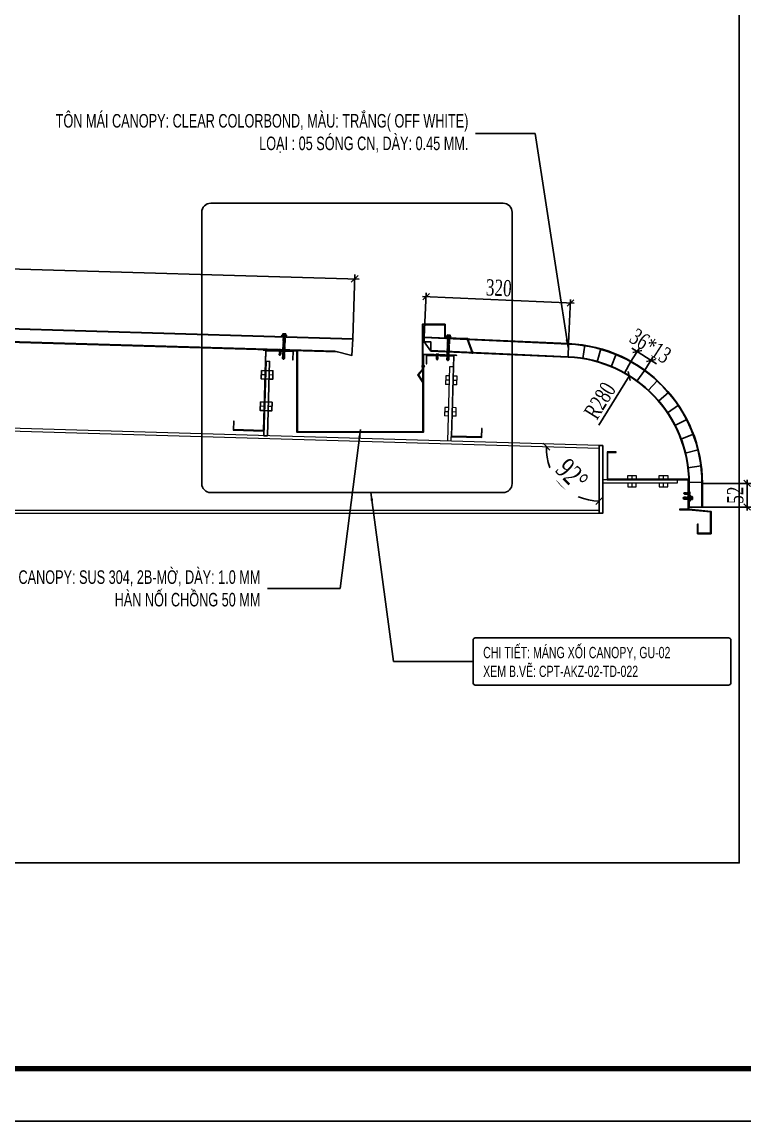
# Model space of a CAD drawing. Header units: inches. Extents: x 340055 to 349452, y -34649 to -30845.
# Drawn here: x 348740.4 to 348900.4, y -32777.5 to -32534 of the extents above; entities that cross this region are included whole.
import ezdxf

# ---------------------------------------------------------------- set-up
doc = ezdxf.new("R2010")
doc.units = ezdxf.units.IN
doc.header["$MEASUREMENT"] = 0
doc.linetypes.add('DASHED2', pattern=[9.525, 6.35, -3.175])
doc.linetypes.add('XKITLINE00', pattern=[0])
for name, color, linetype in [('3', 3, 'Continuous'), ('flashing', 6, 'Continuous'), ('NET IN', 3, 'Continuous'), ('ROOFING', 4, 'Continuous'), ('STRUCTURE', 1, 'Continuous')]:
    doc.layers.add(name, color=color, linetype=linetype)
for name, color, linetype, lineweight in [('Bolt', 7, 'Continuous', 0), ('PART', 20, 'Continuous', 9), ('TL-TIILE BLOCK A2$0$TL-TITLE BLOCK 1', 7, 'Continuous', 50)]:
    doc.layers.add(name, color=color, linetype=linetype, lineweight=lineweight)
doc.styles.add('ST1', font='times.ttf', dxfattribs={"width": 0.7})
doc.styles.add('ST1H', font='vnshxh.shx', dxfattribs={"width": 0.7})
doc.dimstyles.new('10', dxfattribs={"dimtxt": 4.5, "dimasz": 1.5, "dimexe": 1, "dimexo": 0, "dimgap": 1, "dimtad": 1, "dimdec": 0, "dimlfac": 10, "dimzin": 0, "dimdsep": 46, "dimtxsty": 'ST1', "dimblk": 'OBLIQUE', "dimcen": 1, "dimdle": 1, "dimclrd": 8, "dimclre": 8, "dimclrt": 3, "dimadec": 0, "dimazin": 0, "dimtfac": 1, "dimtdec": 0, "dimtix": 1, "dimtofl": 0, "dimtmove": 1, "dimatfit": 3, "dimfxl": 0, "dimtolj": 1, "dimtzin": 0, "dimlwd": -1, "dimlwe": -1, "dimarcsym": 0})
doc.dimstyles.new('3', dxfattribs={"dimtxt": 3.5, "dimasz": 1.8, "dimexe": 1, "dimexo": 0, "dimgap": 1, "dimtad": 1, "dimdec": 0, "dimlfac": 3, "dimzin": 0, "dimdsep": 46, "dimtxsty": 'ST1H', "dimblk": 'OBLIQUE', "dimcen": 1, "dimdle": 1, "dimclrd": 8, "dimclre": 8, "dimclrt": 3, "dimadec": 0, "dimazin": 0, "dimtfac": 1, "dimtdec": 0, "dimtix": 1, "dimtofl": 0, "dimtmove": 1, "dimatfit": 3, "dimfxl": 0, "dimtolj": 1, "dimtzin": 0, "dimlwd": -1, "dimlwe": -1, "dimarcsym": 0})
doc.dimstyles.new('8', dxfattribs={"dimtxt": 4.5, "dimasz": 1.8, "dimexe": 1, "dimexo": 0, "dimgap": 1, "dimtad": 1, "dimdec": 0, "dimlfac": 8, "dimzin": 0, "dimdsep": 46, "dimtxsty": 'ST1', "dimblk": 'OBLIQUE', "dimcen": 1, "dimdle": 1, "dimclrd": 8, "dimclre": 8, "dimclrt": 3, "dimadec": 0, "dimazin": 0, "dimtfac": 1, "dimtdec": 0, "dimtix": 1, "dimtmove": 1, "dimatfit": 3, "dimfxl": 0, "dimtolj": 1, "dimtzin": 0, "dimlwd": -1, "dimlwe": -1, "dimarcsym": 0})

# ---------------------------------------------------------------- blocks, each defined once
blk = doc.blocks.new('Short_Self_drilling')
at = {"layer": 'STRUCTURE', "color": 1, "linetype": 'Continuous'}
for p, q in [((6.4, 1.7), (-6.4, 1.7)), ((5.1, 3.8), (-5.1, 3.8)), ((-2.6, 2.9), (-5.1, 2.9)), ((-3.4, 3.8), (-3.4, 6.8)), ((3, 7.2), (-3, 7.2)), ((2.6, 2.9), (-2.6, 2.9)), ((-2.1, 2.8), (-2.1, 2.9)), ((6.3, 0), (0, 0)), ((2.2, 2.8), (2.2, 2.9)), ((2.2, -0.5), (2.2, 0)), ((5.1, 2.9), (2.6, 2.9)), ((3.4, 3.8), (3.4, 6.8)), ((3, -1.2), (-2.7, -0.2)), ((3, -2.7), (-2.7, -1.8)), ((3, -4.2), (-2.7, -3.3)), ((3, -5.8), (-2.7, -4.8)), ((3, -7.3), (-2.7, -6.3)), ((-1.9, -8), (-2.7, -7.9)), ((-2.1, -1.4), (-2.1, -0.9)), ((-2.1, -2.9), (-2.1, -2.4)), ((-2.1, -4.4), (-2.1, -3.9)), ((-2.1, -6), (-2.1, -5.4)), ((-2.1, -7.5), (-2.1, -7)), ((-2.1, -12.3), (-2.1, -8.5)), ((3, -8.8), (-1.1, -8.1)), ((2.1, -12.3), (2.1, -9.1)), ((2.2, -2), (2.2, -1.5)), ((2.2, -3.6), (2.2, -3)), ((2.2, -5.1), (2.2, -4.6)), ((2.2, -6.6), (2.2, -6.1)), ((2.2, -8.1), (2.2, -7.6))]:
    blk.add_line(p, q, dxfattribs=at)
blk.add_lwpolyline([(6.4, 1.3), (6.4, 1.7), (2.1, 2.8), (-2.1, 2.8), (-6.4, 1.7), (-6.4, 1.3)], close=True, dxfattribs=at)
for points in [[(-6.4, 1.3, -0.088869), (-6.3, 0), (0, 0)], [(-0.1, 3.8), (-0.3, 6.2, 0.338878), (-3.1, 6.2), (-3.3, 3.8)], [(3.3, 3.8), (3.1, 6.2, 0.338878), (0.3, 6.2), (0.1, 3.8)], [(2.1, -12.3), (0.2, -14.2, -0.333596), (-0.2, -14.2), (-2.1, -12.3)], [(-0.1, -14), (-1, -12.2, -0.148657), (-1.4, -11.2), (-2, -7.7, -0.815006), (-1.2, -7.8, 0.150833), (-0.8, -8.7)], [(2.1, -12.3), (1.7, -11.7, 0.52242), (0.9, -11.7), (-0.2, -14.2)]]:
    blk.add_lwpolyline(points, format="xyb", dxfattribs=at)
for points in [[(3, -1.2), (2.2, -1.5), (-2.1, -0.8), (-2.7, -0.2), (-2.4, 0)], [(3, -2.7), (2.2, -3), (-2.1, -2.4), (-2.7, -1.8), (-2.1, -1.4), (2.2, -2), (3, -2.7)], [(3, -4.2), (2.2, -4.6), (-2.1, -3.9), (-2.7, -3.3), (-2.1, -2.9), (2.2, -3.6), (3, -4.2)], [(3, -5.8), (2.2, -6.1), (-2.1, -5.4), (-2.7, -4.8), (-2.1, -4.4), (2.2, -5.1), (3, -5.8)], [(3, -7.3), (2.2, -7.6), (-2.1, -7), (-2.7, -6.3), (-2.1, -6), (2.2, -6.6), (3, -7.3)], [(-1.8, -8.5), (-2.1, -8.5), (-2.7, -7.9), (-2.1, -7.5), (-1.8, -7.5)], [(-1.3, -7.6), (2.2, -8.1), (3, -8.8)], [(-1.2, 0), (2.2, -0.5), (3, -1.2)], [(3, -8.8), (2.2, -9.1), (-0.8, -8.7)]]:
    blk.add_lwpolyline(points, dxfattribs=at)
for centre, radius, start, end in [((-5, 3.3), 0.455, 109.7949, 250.2674), ((-3, 6.8), 0.429, 90.0311, 180.0311), ((3, 6.8), 0.429, 0.0311, 90.0311), ((5.1, 3.3), 0.435, 279.7276, 80.3347), ((10, 0.2), 3.74, 162.2963, 182.6103)]:
    blk.add_arc(centre, radius, start, end, dxfattribs=at)
blk = doc.blocks.new('HFR-1')
at = {"layer": 'STRUCTURE', "color": 1, "linetype": 'Continuous'}
for p, q in [((-5.5, 0), (5.5, 0)), ((-5.2, 0.8), (-3.4, 1.5)), ((5.2, 0.8), (3.4, 1.5)), ((-2.4, -1.2), (-3, -1.6)), ((-3, -1.6), (-2.4, -1.9)), ((-2.4, -1.9), (-3, -2.3)), ((-3, -2.3), (-2.4, -2.6)), ((-2.4, -2.6), (-3, -3)), ((-3, -3), (-2.4, -3.3)), ((-2.4, -3.3), (-3, -3.7)), ((-3, -3.7), (-2.4, -4.1)), ((-2.4, -4.1), (-3, -4.4)), ((-3, -4.4), (-2.4, -4.8)), ((-2.4, -4.8), (-3, -5.1)), ((-3, -5.1), (-2.4, -5.5)), ((-2.4, -5.5), (-3, -5.8)), ((-3, -5.8), (-2.4, -6.2)), ((-2.4, -6.2), (-3, -6.6)), ((-3, -6.6), (-2.4, -6.9)), ((-2.4, -6.9), (-3, -7.3)), ((-3, -7.3), (-2.4, -7.6)), ((-2.4, -7.6), (-3, -8)), ((-3, -8), (-2.4, -8.3)), ((-2.4, -8.3), (-3, -8.7)), ((-3, -8.7), (-2.4, -9)), ((-2.4, -9), (-3, -9.4)), ((-3, -9.4), (-2.4, -9.7)), ((-2.4, -9.7), (-3, -10.1)), ((-3, -10.1), (-2.4, -10.5)), ((-2.4, -10.5), (-3, -10.8)), ((-3, -10.8), (-2.4, -11.2)), ((-2.4, -11.2), (-3, -11.5)), ((-3, -11.5), (-2.4, -11.9)), ((-2.9, -1.6), (2.9, -1.4)), ((-2.9, -2.3), (2.9, -2.1)), ((-2.9, -3), (2.9, -2.8)), ((-2.9, -3.7), (2.9, -3.6)), ((-2.9, -4.4), (2.9, -4.3)), ((-2.9, -5.1), (2.9, -5)), ((-2.9, -5.9), (2.9, -5.7)), ((-2.9, -6.6), (2.9, -6.4)), ((-2.9, -7.3), (2.9, -7.1)), ((-2.9, -8), (2.9, -7.8)), ((-2.9, -8.7), (2.9, -8.5)), ((-2.9, -9.4), (2.9, -9.2)), ((-2.9, -10.1), (1.5, -10)), ((-2.9, -10.8), (1.3, -10.7)), ((-2.9, -11.5), (0.9, -11.4)), ((-2.5, -17.4), (-2.5, -11.8)), ((-2.5, -17.4), (-2, -16.7)), ((-2.5, -17.4), (-0.2, -19.7)), ((2.4, -1.1), (-2.4, -1.2)), ((2.4, -1.8), (-2.4, -1.9)), ((-2.4, -1.9), (2.4, -1.8)), ((-2.4, -2.6), (2.4, -2.5)), ((2.4, -2.5), (-2.4, -2.6)), ((-2.4, -3.3), (2.4, -3.2)), ((2.4, -3.2), (-2.4, -3.3)), ((-2.4, -4.1), (2.4, -3.9)), ((2.4, -3.9), (-2.4, -4.1)), ((-2.4, -4.8), (2.4, -4.6)), ((2.4, -4.6), (-2.4, -4.8)), ((-2.4, -5.5), (2.4, -5.3)), ((2.4, -5.3), (-2.4, -5.5)), ((-2.4, -6.2), (2.4, -6)), ((2.4, -6), (-2.4, -6.2)), ((-2.4, -6.9), (2.4, -6.8)), ((2.4, -6.8), (-2.4, -6.9)), ((-2.4, -7.6), (2.4, -7.5)), ((2.4, -7.5), (-2.4, -7.6)), ((-2.4, -8.3), (2.4, -8.2)), ((2.4, -8.2), (-2.4, -8.3)), ((-2.4, -9), (2.4, -8.9)), ((2.4, -8.9), (-2.4, -9)), ((-2.4, -9.7), (2.4, -9.6)), ((2.4, -9.6), (-2.4, -9.7)), ((1.4, -10.3), (-2.4, -10.5)), ((-2.4, -10.5), (1.4, -10.3)), ((-2.4, -11.2), (1.1, -11.1)), ((1.1, -11.1), (-2.4, -11.2)), ((-2.4, -11.9), (0.4, -11.8)), ((-1, -16.7), (0.2, -19.7)), ((0.1, -19.4), (1.2, -17.3)), ((0.2, -19.7), (2.5, -17.4)), ((1.6, -16.1), (2.3, -10.2)), ((2.2, -10), (2.9, -10)), ((2.2, -11), (2.4, -11)), ((2.4, -11), (2.2, -11)), ((2.2, -11.4), (2.9, -11.4)), ((2.2, -11.7), (2.4, -11.7)), ((2.4, -10.3), (2.3, -10.3)), ((2.3, -10.3), (2.4, -10.3)), ((2.3, -10.7), (2.9, -10.7)), ((2.9, -1.4), (2.4, -1.1)), ((2.4, -1.8), (2.9, -1.4)), ((2.9, -2.1), (2.4, -1.8)), ((2.4, -2.5), (2.9, -2.1)), ((2.9, -2.8), (2.4, -2.5)), ((2.4, -3.2), (2.9, -2.8)), ((2.9, -3.6), (2.4, -3.2)), ((2.4, -3.9), (2.9, -3.6)), ((2.9, -4.3), (2.4, -3.9)), ((2.4, -4.6), (2.9, -4.3)), ((2.9, -5), (2.4, -4.6)), ((2.4, -5.3), (2.9, -5)), ((2.9, -5.7), (2.4, -5.3)), ((2.4, -6), (2.9, -5.7)), ((2.9, -6.4), (2.4, -6)), ((2.4, -6.8), (2.9, -6.4)), ((2.9, -7.1), (2.4, -6.8)), ((2.4, -7.5), (2.9, -7.1)), ((2.9, -7.8), (2.4, -7.5)), ((2.4, -8.2), (2.9, -7.8)), ((2.9, -8.5), (2.4, -8.2)), ((2.4, -8.9), (2.9, -8.5)), ((2.9, -9.2), (2.4, -8.9)), ((2.4, -9.6), (2.9, -9.2)), ((2.9, -10), (2.4, -9.6)), ((2.4, -10.3), (2.9, -10)), ((2.9, -10.7), (2.4, -10.3)), ((2.4, -11), (2.9, -10.7)), ((2.9, -11.4), (2.4, -11)), ((2.4, -11.7), (2.9, -11.4)), ((2.5, -17.4), (2.5, -11.7))]:
    blk.add_line(p, q, dxfattribs=at)
at = {"layer": 'STRUCTURE', "color": 1, "linetype": 'Continuous', "ltscale": 8}
for p in [(-3.4, 1.5), (3.4, 1.5)]:
    blk.add_line(p, (0, 1.5), dxfattribs=at)
at = {"layer": 'STRUCTURE', "color": 1, "linetype": 'DASHED2'}
for p in [(-1.9, 1.5), (1.9, 1.5)]:
    blk.add_line(p, (0, 0), dxfattribs=at)
at = {"layer": 'STRUCTURE', "color": 1, "linetype": 'Continuous', "ltscale": 8}
for centre, start, end in [((-4.7, 0.2), 130.41, 194.8062), ((4.7, 0.2), 345.1938, 49.59)]:
    blk.add_arc(centre, 0.801, start, end, dxfattribs=at)
at = {"layer": 'STRUCTURE', "color": 1, "linetype": 'Continuous'}
for centre, radius, start, end in [((-7.3, -9), 9.14, 58.065, 78.8402), ((5.1, -3.8), 3.83, 84.2039, 134.3621), ((-1.5, -17.1), 0.59, 34.2302, 144.5641), ((0, -19.4), 0.331, 231.6348, 305.4287), ((-0.5, -10.1), 1.93, 296.6041, 355.3922), ((-0.6, -16), 2.2, 324.0048, 357.8268), ((1.9, -10.3), 0.444, 15.9762, 172.6971)]:
    blk.add_arc(centre, radius, start, end, dxfattribs=at)
blk = doc.blocks.new('A$C26A6701F')
at = {"layer": 'STRUCTURE', "color": 1, "linetype": 'Continuous'}
for p, q in [((0, 17.21), (1.33, 17.54)), ((0, 17.08), (0, 17.21)), ((0, 17.21), (4, 17.21)), ((4, 17.08), (0, 17.08)), ((3.94, 16.71), (0.06, 16.71)), ((0.4, 17.84), (3.6, 17.84)), ((0.4, 17.57), (1.2, 17.57)), ((0.93, 17.84), (0.93, 18.77)), ((0.97, 17.84), (1.03, 18.61)), ((1.07, 18.91), (2.93, 18.91)), ((1.19, 16.71), (1.14, 16.67)), ((1.14, 16.67), (1.4, 16.71)), ((1.14, 16.67), (1.4, 16.56)), ((1.14, 16.2), (2.91, 16.47)), ((1.4, 16.4), (1.14, 16.2)), ((1.2, 17.57), (2.8, 17.57)), ((1.33, 17.54), (1.33, 17.57)), ((1.33, 17.54), (2.67, 17.54)), ((1.39, 16.09), (2.73, 16.28)), ((1.4, 16.56), (2.42, 16.71)), ((2.71, 16.59), (1.4, 16.4)), ((1.4, 16.4), (1.4, 16.56)), ((1.91, 18.61), (1.97, 17.84)), ((2.04, 17.84), (2.1, 18.61)), ((2.67, 17.54), (2.67, 17.57)), ((2.67, 17.54), (4, 17.21)), ((2.71, 16.59), (2.71, 16.71)), ((2.71, 16.59), (2.91, 16.47)), ((2.71, 16.11), (2.71, 16.28)), ((2.73, 16.28), (2.91, 16.47)), ((2.8, 17.57), (3.6, 17.57)), ((2.97, 18.61), (3.04, 17.84)), ((3.07, 17.84), (3.07, 18.77)), ((4, 17.21), (4, 17.08)), ((1.06, 8.13), (2.84, 8.41)), ((1.33, 8.34), (1.06, 8.13)), ((1.06, 8.13), (1.32, 8.02)), ((1.07, 8.6), (2.84, 8.88)), ((1.33, 8.81), (1.07, 8.6)), ((1.07, 8.6), (1.33, 8.5)), ((1.08, 9.55), (2.86, 9.83)), ((1.34, 9.76), (1.08, 9.55)), ((1.08, 9.55), (1.34, 9.45)), ((1.08, 9.08), (2.85, 9.36)), ((1.34, 9.29), (1.08, 9.08)), ((1.08, 9.08), (1.34, 8.97)), ((1.09, 10.98), (2.86, 11.25)), ((1.35, 11.18), (1.09, 10.98)), ((1.09, 10.98), (1.35, 10.87)), ((1.09, 10.5), (2.86, 10.78)), ((1.35, 10.71), (1.09, 10.5)), ((1.09, 10.5), (1.35, 10.39)), ((1.09, 10.03), (2.86, 10.3)), ((1.35, 10.23), (1.09, 10.03)), ((1.09, 10.03), (1.34, 9.92)), ((1.1, 11.93), (2.88, 12.2)), ((1.36, 12.13), (1.1, 11.93)), ((1.1, 11.93), (1.36, 11.82)), ((1.1, 11.45), (2.87, 11.73)), ((1.36, 11.66), (1.1, 11.45)), ((1.1, 11.45), (1.36, 11.34)), ((1.11, 12.88), (2.89, 13.15)), ((1.38, 13.08), (1.11, 12.88)), ((1.11, 12.88), (1.37, 12.77)), ((1.11, 12.4), (2.88, 12.68)), ((1.37, 12.61), (1.11, 12.4)), ((1.11, 12.4), (1.37, 12.29)), ((1.12, 14.3), (2.9, 14.57)), ((1.39, 14.5), (1.12, 14.3)), ((1.12, 14.3), (1.38, 14.19)), ((1.12, 13.82), (2.9, 14.1)), ((1.39, 14.03), (1.12, 13.82)), ((1.12, 13.82), (1.38, 13.72)), ((1.12, 13.35), (2.89, 13.63)), ((1.38, 13.56), (1.12, 13.35)), ((1.12, 13.35), (1.38, 13.24)), ((1.13, 15.25), (2.9, 15.52)), ((1.39, 15.45), (1.13, 15.25)), ((1.13, 15.25), (1.39, 15.14)), ((1.13, 14.77), (2.9, 15.05)), ((1.39, 14.98), (1.13, 14.77)), ((1.13, 14.77), (1.39, 14.66)), ((1.14, 16.2), (1.39, 16.09)), ((1.14, 15.72), (2.91, 16)), ((1.4, 15.93), (1.14, 15.72)), ((1.14, 15.72), (1.39, 15.61)), ((1.32, 8.02), (2.66, 8.22)), ((2.64, 9), (1.33, 8.81)), ((1.33, 8.81), (1.34, 8.97)), ((1.33, 8.5), (2.67, 8.69)), ((2.64, 8.52), (1.33, 8.34)), ((1.33, 8.34), (1.33, 8.5)), ((1.34, 9.92), (2.68, 10.11)), ((2.65, 9.95), (1.34, 9.76)), ((1.34, 9.92), (1.34, 9.76)), ((1.34, 9.45), (2.68, 9.64)), ((2.65, 9.47), (1.34, 9.29)), ((1.34, 9.29), (1.34, 9.45)), ((1.34, 8.97), (2.67, 9.17)), ((2.66, 11.37), (1.35, 11.18)), ((1.35, 11.18), (1.36, 11.34)), ((1.35, 10.87), (2.69, 11.06)), ((2.66, 10.89), (1.35, 10.71)), ((1.35, 10.71), (1.35, 10.87)), ((1.35, 10.39), (2.69, 10.59)), ((2.66, 10.42), (1.35, 10.23)), ((1.35, 10.23), (1.35, 10.39)), ((2.68, 12.32), (1.36, 12.13)), ((1.36, 11.82), (2.7, 12.01)), ((2.67, 11.84), (1.36, 11.66)), ((1.36, 11.66), (1.36, 11.82)), ((1.36, 11.34), (2.7, 11.54)), ((1.37, 12.77), (2.71, 12.96)), ((2.68, 12.79), (1.37, 12.61)), ((1.37, 12.61), (1.37, 12.77)), ((1.37, 12.29), (2.71, 12.49)), ((1.37, 12.13), (1.37, 12.29)), ((1.38, 14.19), (2.72, 14.38)), ((1.38, 14.03), (1.38, 14.19)), ((1.38, 13.72), (2.72, 13.91)), ((2.69, 13.74), (1.38, 13.56)), ((1.38, 13.56), (1.38, 13.72)), ((1.38, 13.24), (2.72, 13.44)), ((2.69, 13.27), (1.38, 13.08)), ((1.38, 13.24), (1.38, 13.08)), ((1.39, 15.93), (1.39, 16.09)), ((1.39, 15.61), (2.73, 15.81)), ((2.7, 15.64), (1.39, 15.45)), ((1.39, 15.45), (1.39, 15.61)), ((1.39, 15.14), (2.73, 15.33)), ((2.7, 15.16), (1.39, 14.98)), ((1.39, 14.98), (1.39, 15.14)), ((1.39, 14.66), (2.73, 14.86)), ((2.7, 14.69), (1.39, 14.5)), ((1.39, 14.5), (1.39, 14.67)), ((2.7, 14.21), (1.39, 14.03)), ((2.71, 16.11), (1.4, 15.93)), ((2.63, 8.05), (2.63, 8.21)), ((2.64, 9), (2.64, 9.16)), ((2.64, 9), (2.84, 8.88)), ((2.64, 8.52), (2.64, 8.69)), ((2.64, 8.52), (2.84, 8.41)), ((2.65, 10.1), (2.65, 9.95)), ((2.65, 9.95), (2.86, 9.83)), ((2.65, 9.47), (2.65, 9.64)), ((2.65, 9.47), (2.85, 9.36)), ((2.66, 11.37), (2.67, 11.53)), ((2.66, 11.37), (2.86, 11.25)), ((2.66, 10.89), (2.67, 11.06)), ((2.66, 10.89), (2.86, 10.78)), ((2.66, 10.42), (2.66, 10.58)), ((2.66, 10.42), (2.86, 10.3)), ((2.66, 8.22), (2.84, 8.41)), ((2.67, 11.84), (2.67, 12.01)), ((2.67, 11.84), (2.87, 11.73)), ((2.67, 9.17), (2.85, 9.36)), ((2.67, 8.69), (2.84, 8.88)), ((2.68, 12.79), (2.68, 12.96)), ((2.68, 12.79), (2.88, 12.68)), ((2.68, 12.32), (2.68, 12.48)), ((2.68, 12.32), (2.88, 12.2)), ((2.68, 10.11), (2.86, 10.3)), ((2.68, 9.64), (2.86, 9.83)), ((2.69, 13.74), (2.69, 13.91)), ((2.69, 13.74), (2.89, 13.63)), ((2.69, 13.43), (2.69, 13.27)), ((2.69, 13.27), (2.89, 13.15)), ((2.69, 11.06), (2.86, 11.25)), ((2.69, 10.59), (2.86, 10.78)), ((2.7, 15.64), (2.7, 15.8)), ((2.7, 15.64), (2.9, 15.52)), ((2.7, 15.16), (2.7, 15.33)), ((2.7, 15.16), (2.9, 15.05)), ((2.7, 14.69), (2.7, 14.85)), ((2.7, 14.69), (2.9, 14.57)), ((2.7, 14.21), (2.7, 14.38)), ((2.7, 14.21), (2.9, 14.1)), ((2.7, 12.01), (2.88, 12.2)), ((2.7, 11.54), (2.87, 11.73)), ((2.71, 16.11), (2.91, 16)), ((2.71, 12.96), (2.89, 13.15)), ((2.71, 12.49), (2.88, 12.68)), ((2.72, 14.38), (2.9, 14.57)), ((2.72, 13.91), (2.9, 14.1)), ((2.72, 13.44), (2.89, 13.63)), ((2.73, 15.81), (2.91, 16)), ((2.73, 15.33), (2.9, 15.52)), ((2.73, 14.86), (2.9, 15.05)), ((1.02, 3.86), (2.8, 4.14)), ((1.28, 4.07), (1.02, 3.86)), ((1.02, 3.86), (1.28, 3.75)), ((1.28, 3.59), (1.02, 3.38)), ((1.02, 3.38), (2.31, 3.59)), ((1.02, 3.38), (1.28, 3.28)), ((1.03, 4.81), (2.81, 5.09)), ((1.29, 5.02), (1.03, 4.81)), ((1.03, 4.81), (1.29, 4.7)), ((1.03, 4.33), (2.8, 4.61)), ((1.29, 4.54), (1.03, 4.33)), ((1.03, 4.33), (1.28, 4.23)), ((1.04, 5.76), (2.81, 6.03)), ((1.3, 5.96), (1.04, 5.76)), ((1.04, 5.76), (1.3, 5.65)), ((1.04, 5.28), (2.81, 5.56)), ((1.3, 5.49), (1.04, 5.28)), ((1.04, 5.28), (1.29, 5.17)), ((1.05, 6.71), (2.83, 6.98)), ((1.31, 6.91), (1.05, 6.71)), ((1.05, 6.71), (1.31, 6.6)), ((1.05, 6.23), (2.82, 6.51)), ((1.31, 6.44), (1.05, 6.23)), ((1.05, 6.23), (1.31, 6.12)), ((1.06, 7.65), (2.83, 7.93)), ((1.32, 7.86), (1.06, 7.65)), ((1.06, 7.65), (1.32, 7.55)), ((1.06, 7.18), (2.83, 7.46)), ((1.32, 7.39), (1.06, 7.18)), ((1.06, 7.18), (1.32, 7.07)), ((1.27, 0.62), (1.28, 3.28)), ((1.27, 0.62), (1.41, 0.81)), ((1.27, 0.62), (1.88, 0.02)), ((1.28, 4.23), (2.62, 4.42)), ((2.62, 4.25), (1.28, 4.07)), ((1.28, 4.07), (1.28, 4.23)), ((1.28, 3.75), (2.62, 3.95)), ((1.28, 3.59), (1.28, 3.75)), ((2.35, 3.74), (1.28, 3.59)), ((1.28, 3.28), (2.21, 3.41)), ((1.29, 5.17), (2.63, 5.37)), ((2.6, 5.2), (1.29, 5.02)), ((1.29, 5.01), (1.29, 5.17)), ((1.29, 4.7), (2.63, 4.9)), ((2.6, 4.72), (1.29, 4.54)), ((1.29, 4.54), (1.29, 4.7)), ((2.61, 6.15), (1.3, 5.96)), ((1.3, 5.96), (1.31, 6.12)), ((1.3, 5.65), (2.64, 5.84)), ((2.61, 5.67), (1.3, 5.49)), ((1.3, 5.49), (1.3, 5.65)), ((2.63, 7.1), (1.31, 6.91)), ((1.31, 6.6), (2.65, 6.79)), ((2.62, 6.62), (1.31, 6.44)), ((1.31, 6.44), (1.31, 6.6)), ((1.31, 6.12), (2.64, 6.32)), ((2.63, 8.05), (1.32, 7.86)), ((1.32, 7.86), (1.32, 8.02)), ((1.32, 7.55), (2.66, 7.74)), ((2.63, 7.57), (1.32, 7.39)), ((1.32, 7.39), (1.32, 7.55)), ((1.32, 7.07), (2.66, 7.27)), ((1.32, 6.91), (1.32, 7.07)), ((1.67, 0.81), (1.98, 0.02)), ((1.96, 0.08), (2.26, 0.64)), ((1.98, 0.02), (2.6, 0.61)), ((2.38, 0.96), (2.56, 3.71)), ((2.62, 3.78), (2.52, 3.77)), ((2.52, 3.46), (2.61, 3.47)), ((2.54, 3.62), (2.79, 3.66)), ((2.6, 5.2), (2.61, 5.36)), ((2.6, 5.2), (2.81, 5.09)), ((2.6, 4.72), (2.6, 4.89)), ((2.6, 4.72), (2.8, 4.61)), ((2.6, 0.61), (2.61, 3.47)), ((2.61, 6.15), (2.62, 6.31)), ((2.61, 6.15), (2.81, 6.03)), ((2.61, 5.67), (2.61, 5.84)), ((2.61, 5.67), (2.81, 5.56)), ((2.61, 3.47), (2.79, 3.66)), ((2.62, 6.62), (2.62, 6.79)), ((2.62, 6.62), (2.82, 6.51)), ((2.62, 4.42), (2.8, 4.61)), ((2.62, 4.25), (2.62, 4.41)), ((2.8, 4.14), (2.62, 4.25)), ((2.62, 3.95), (2.8, 4.14)), ((2.62, 3.78), (2.62, 3.95)), ((2.79, 3.66), (2.62, 3.78)), ((2.63, 8.05), (2.83, 7.93)), ((2.63, 7.57), (2.63, 7.74)), ((2.63, 7.57), (2.83, 7.46)), ((2.63, 7.1), (2.63, 7.26)), ((2.63, 7.1), (2.83, 6.98)), ((2.63, 5.37), (2.81, 5.56)), ((2.63, 4.9), (2.81, 5.09)), ((2.64, 6.32), (2.82, 6.51)), ((2.64, 5.84), (2.81, 6.03)), ((2.65, 6.79), (2.83, 6.98)), ((2.66, 7.74), (2.83, 7.93)), ((2.66, 7.27), (2.83, 7.46))]:
    blk.add_line(p, q, dxfattribs=at)
for centre, major_axis, ratio, start_param, end_param in [((-1.11, 16.72), (-0.822, 0.822), 1, 3.915086, 4.236522), ((0.42, 17.71), (0.0956, 0.0956), 1, 0.954633, 3.757756), ((1.07, 18.77), (-0.0943, 0.0943), 1, -0.785398, 0.785398), ((1.47, 18.04), (0.508, 0.508), 1, 0.131933, 1.438864), ((2.54, 18.04), (0.508, 0.508), 1, 0.131933, 1.438864), ((2.93, 18.77), (-0.0943, 0.0943), 1, 3.926991, 5.497787), ((3.55, 17.71), (-0.1, 0.1), 1, 2.701137, 5.152845), ((5.1, 16.72), (-1.15, 0.17), 0.90746, -0.177273, 0.177273), ((1.54, 0.72), (0.111, 0.111), 1, 6.085329, 8.011019), ((1.93, 0.09), (0.0625, 0.0625), 1, 3.247504, 4.535451), ((1.82, 3.74), (0.363, 0.363), 1, 4.808661, 5.407478), ((1.79, 0.99), (0.416, 0.416), 1, 4.859665, 5.449971), ((2.44, 3.68), (0.0836, 0.0836), 1, 5.766736, 8.502032)]:
    blk.add_ellipse(centre, major_axis=major_axis, ratio=ratio, start_param=start_param, end_param=end_param, dxfattribs=at)
blk = doc.blocks.new('RIVET')
at = {"color": 8}
for p, q in [((-3.9, 1.1), (-4.2, 0)), ((-4.2, 0), (-3.9, -1.1)), ((-3.9, -1.1), (-3.9, 1.1)), ((-3.5, -1.3), (-3.5, 1.3)), ((-1, -1.2), (-1, 1.3)), ((-1, 1.3), (-0.1, 1.3)), ((0, 1.3), (0, 2.4)), ((0, -1.3), (0, 1.3)), ((0.1, 2.5), (0.1, 2.5)), ((0.1, 2.5), (0.7, 1.4)), ((0.1, -2.5), (0.1, 2.5)), ((0.7, 1.1), (0.7, -1.1)), ((0.9, 0.7), (0.7, 0.7)), ((0.9, -0.7), (0.9, 0.7)), ((-0.1, -1.2), (-1, -1.2)), ((0, -2.4), (0, -1.3)), ((0.7, -1.4), (0.1, -2.5)), ((0.1, -2.5), (0.1, -2.5)), ((0.9, -0.7), (0.7, -0.7))]:
    blk.add_line(p, q, dxfattribs=at)
for centre, radius, start, end in [((-3.4, 0.7), 0.634, 101.5667, 142.2309), ((-2.5, -0.1), 1.78, 64.6352, 125.2369), ((-0.9, 3), 1.71, 240.4783, 268.3625), ((-0.1, 1.3), 0.0625, 270, 0), ((0.1, 2.4), 0.0625, 90, 180), ((0.1, 2.4), 0.0625, 26.5651, 90), ((0.1, 1.1), 0.625, 0, 26.5651), ((5.4, 0.6), 4.45, 179.0778, 187.9518), ((5.8, -0.6), 4.85, 172.415, 180.5555), ((-3.4, -0.7), 0.634, 217.7691, 258.4333), ((-2.5, 0.1), 1.78, 234.7631, 295.3648), ((-0.9, -3), 1.71, 91.6375, 119.5217), ((-0.1, -1.3), 0.0625, 0, 90), ((0.1, -2.4), 0.0625, 180, 270), ((0.1, -2.4), 0.0625, 270, 333.4349), ((0.1, -1.1), 0.625, 333.4349, 0)]:
    blk.add_arc(centre, radius, start, end, dxfattribs=at)
blk = doc.blocks.new('_Oblique')
at = {"color": 0, "linetype": 'ByBlock', "lineweight": -2}
blk.add_line((-0.5, -0.5), (0.5, 0.5), dxfattribs=at)
blk = doc.blocks.new('*D571')
at = {"color": 8, "linetype": 'Continuous', "transparency": 16777216}
for p, q in [((348390.3, -32578.48), (348815.16, -32590.97)), ((348390.91, -32591.75), (348391.32, -32577.51)), ((348813.77, -32604.18), (348814.19, -32589.94))]:
    blk.add_line(p, q, dxfattribs=at)
at = {"layer": 'Defpoints', "color": 0, "transparency": 16777216}
for p in [(348814.16, -32590.94), (348390.91, -32591.75), (348813.77, -32604.18)]:
    blk.add_point(p, dxfattribs=at)
at = {"color": 8, "transparency": 16777216, "xscale": 1.5, "yscale": 1.5, "zscale": 1.5}
for p, rotation in [((348391.29, -32578.51), 178.3162521248575), ((348814.16, -32590.94), 358.3162521248576)]:
    blk.add_blockref('_Oblique', p, dxfattribs=dict(at, rotation=rotation))
at = {"color": 3, "transparency": 16777216, "insert": (348602.82, -32581.44), "char_height": 4.5, "attachment_point": 5, "rotation": 358.3163, "style": 'ST1', "bg_fill": 3, "box_fill_scale": 1.25, "bg_fill_color": 256, "bg_fill_true_color": 13158600, "bg_fill_transparency": 0}
blk.add_mtext('\\A1;4230', dxfattribs=at)
blk = doc.blocks.new('*D572')
at = {"color": 8, "linetype": 'Continuous', "transparency": 16777216}
blk.add_arc((348868.3, -32628.47), 11.68, 178.3036, 270, dxfattribs=at)
at = {"layer": 'Defpoints', "color": 0, "transparency": 16777216}
for p in [(348361.15, -32613.45), (348868.3, -32642.84)]:
    blk.add_point(p, dxfattribs=at)
at = {"color": 8, "transparency": 16777216, "xscale": 1.5, "yscale": 1.5, "zscale": 1.5}
for p, rotation in [((348856.62, -32628.12), 88.30361277314171), ((348868.3, -32640.14), 359.9999999999202)]:
    blk.add_blockref('_Oblique', p, dxfattribs=dict(at, rotation=rotation))
at = {"color": 3, "transparency": 16777216, "insert": (348862.28, -32634.31), "char_height": 4.5, "attachment_point": 5, "rotation": 314.1518, "style": 'ST1', "bg_fill": 3, "box_fill_scale": 1.25, "bg_fill_color": 256, "bg_fill_true_color": 13158600, "bg_fill_transparency": 0}
blk.add_mtext('\\A1;92°', dxfattribs=at)
at = {"layer": 'Defpoints', "color": 0, "transparency": 16777216}
for p in [(348868.3, -32627.87), (348868.3, -32628.47), (348858.07, -32634.1)]:
    blk.add_point(p, dxfattribs=at)
blk = doc.blocks.new('*D127')
at = {"color": 8, "linetype": 'Continuous', "transparency": 16777216}
blk.add_line((323423.22, -37903.56), (323431.67, -37889.99), dxfattribs=at)
at = {"layer": 'Defpoints', "color": 0, "transparency": 16777216}
for p in [(323431.67, -37889.99), (323413.17, -37919.7)]:
    blk.add_point(p, dxfattribs=at)
at = {"color": 8, "transparency": 16777216, "xscale": 1.8, "yscale": 1.8, "zscale": 1.8, "rotation": 58.08450899015414}
blk.add_blockref('_Oblique', (323431.67, -37889.99), dxfattribs=at)
at = {"color": 3, "transparency": 16777216, "insert": (323423.55, -37896.8), "char_height": 4.5, "attachment_point": 5, "rotation": 58.0845, "style": 'ST1'}
blk.add_mtext('\\A1;R280', dxfattribs=at)
blk = doc.blocks.new('*D129')
at = {"color": 8, "linetype": 'Continuous', "transparency": 16777216}
for p, q in [((323432.15, -37885.91), (323434.43, -37882.34)), ((323433.89, -37883.18), (323432.38, -37882.21)), ((323433.89, -37883.18), (323437.7, -37885.63)), ((323435.95, -37888.35), (323438.24, -37884.78)), ((323437.7, -37885.63), (323439.22, -37886.6))]:
    blk.add_line(p, q, dxfattribs=at)
at = {"layer": 'Defpoints', "color": 0, "transparency": 16777216}
for p in [(323432.15, -37885.91), (323437.7, -37885.63), (323435.95, -37888.35)]:
    blk.add_point(p, dxfattribs=at)
at = {"color": 8, "transparency": 16777216, "xscale": 1.8, "yscale": 1.8, "zscale": 1.8}
for p, rotation in [((323433.89, -37883.18), 327.3307425123555), ((323437.7, -37885.63), 147.3307425123555)]:
    blk.add_blockref('_Oblique', p, dxfattribs=dict(at, rotation=rotation))
at = {"color": 3, "transparency": 16777216, "insert": (323437.57, -37881.64), "char_height": 4.5, "attachment_point": 5, "rotation": 327.3307, "style": 'ST1'}
blk.add_mtext('\\A1;36*13', dxfattribs=at)
blk = doc.blocks.new('*D130')
at = {"color": 8, "linetype": 'Continuous', "transparency": 16777216}
for p, q in [((323451.92, -37919.7), (323465.33, -37919.7)), ((323464.33, -37918.7), (323464.33, -37927.25)), ((323451.92, -37926.25), (323465.33, -37926.25))]:
    blk.add_line(p, q, dxfattribs=at)
at = {"layer": 'Defpoints', "color": 0, "transparency": 16777216}
for p in [(323451.92, -37919.7), (323451.92, -37926.25), (323464.33, -37926.25)]:
    blk.add_point(p, dxfattribs=at)
at = {"color": 8, "transparency": 16777216, "xscale": 1.8, "yscale": 1.8, "zscale": 1.8}
for p, rotation in [((323464.33, -37919.7), 90), ((323464.33, -37926.25), 270)]:
    blk.add_blockref('_Oblique', p, dxfattribs=dict(at, rotation=rotation))
at = {"color": 3, "transparency": 16777216, "insert": (323461.04, -37922.97), "char_height": 4.5, "attachment_point": 5, "rotation": 90, "style": 'ST1'}
blk.add_mtext('\\A1;52', dxfattribs=at)
blk = doc.blocks.new('*D131')
at = {"color": 8, "linetype": 'Continuous', "transparency": 16777216}
for p, q in [((323416.39, -37869.8), (323374.42, -37867.92)), ((323374.92, -37879.2), (323375.46, -37866.97)), ((323414.89, -37880.99), (323415.44, -37868.75))]:
    blk.add_line(p, q, dxfattribs=at)
at = {"layer": 'Defpoints', "color": 0, "transparency": 16777216}
for p in [(323375.42, -37867.97), (323374.92, -37879.2), (323414.89, -37880.99)]:
    blk.add_point(p, dxfattribs=at)
at = {"color": 8, "transparency": 16777216, "xscale": 1.8, "yscale": 1.8, "zscale": 1.8}
for p, rotation in [((323375.42, -37867.97), 177.4461271072646), ((323415.4, -37869.75), 357.4461271072645)]:
    blk.add_blockref('_Oblique', p, dxfattribs=dict(at, rotation=rotation))
at = {"color": 3, "transparency": 16777216, "insert": (323395.55, -37865.57), "char_height": 4.5, "attachment_point": 5, "rotation": 357.4461, "style": 'ST1'}
blk.add_mtext('\\A1;320', dxfattribs=at)
blk = doc.blocks.new('kt kien truc 1')
at = {"layer": 'Defpoints', "color": 8}
blk.add_lwpolyline([(0, 0), (594, 0), (594, 420), (0, 420)], close=True, dxfattribs=at)
at = {"layer": 'TL-TIILE BLOCK A2$0$TL-TITLE BLOCK 1', "const_width": 1}
blk.add_lwpolyline([(20, 10), (579, 10), (584, 15), (584, 405), (579, 410), (20, 410), (15, 405), (15, 15)], close=True, dxfattribs=at)
blk = doc.blocks.new('1111')
at = {"color": 240, "true_color": 0xfa0546}
for p, q in [((323414.89, -37880.99), (323414.73, -37884.73)), ((323419.39, -37881.45), (323418.79, -37885.15)), ((323423.81, -37882.44), (323422.78, -37886.04)), ((323428.08, -37883.93), (323426.64, -37887.39)), ((323432.15, -37885.91), (323430.31, -37889.18)), ((323435.95, -37888.35), (323433.75, -37891.39)), ((323439.45, -37891.22), (323436.91, -37893.98)), ((323442.59, -37894.48), (323439.74, -37896.92)), ((323445.33, -37898.08), (323442.22, -37900.17)), ((323447.63, -37901.98), (323444.29, -37903.69)), ((323449.46, -37906.11), (323445.95, -37907.43)), ((323450.79, -37910.43), (323447.15, -37911.33)), ((323451.62, -37914.88), (323447.9, -37915.35)), ((323451.92, -37919.4), (323448.17, -37919.42))]:
    blk.add_line(p, q, dxfattribs=at)
at = {"layer": 'ROOFING', "color": 3}
blk.add_lwpolyline([(323374.92, -37879.2), (323374.85, -37880.46), (323376.73, -37883.04), (323376.73, -37880.51), (323374.85, -37880.46)], dxfattribs=at)
for points in [[(323451.79, -37926.25), (323451.79, -37919.7, 0.401218), (323414.89, -37881.11), (323374.91, -37879.33)], [(323376.73, -37883.04), (323414.73, -37884.73, -0.401218), (323448.17, -37919.7), (323448.17, -37926.25), (323451.92, -37926.25), (323451.92, -37919.7, 0.401218), (323414.89, -37880.99), (323374.92, -37879.2)], [(323448.29, -37926.25), (323448.29, -37919.7, 0.401218), (323414.73, -37884.61), (323376.64, -37882.91)]]:
    blk.add_lwpolyline(points, format="xyb", dxfattribs=at)
at = {"color": 8}
dim = blk.add_aligned_dim(p1=(323414.89, -37880.99), p2=(323374.92, -37879.2), distance=-11.24, dimstyle='8', dxfattribs=at)
dim.commit()
dim.dimension.update_dxf_attribs({"geometry": '*D131', "text_midpoint": (323395.55, -37865.57)})
dim = blk.add_aligned_dim(p1=(323432.15, -37885.91), p2=(323435.95, -37888.35), distance=3.24, text='<>*13', dimstyle='8', dxfattribs=at)
dim.commit()
dim.dimension.update_dxf_attribs({"geometry": '*D129', "text_midpoint": (323437.57, -37881.64)})
dim = blk.add_radius_dim(center=(323413.17, -37919.7), mpoint=(323431.67, -37889.99), dimstyle='8', dxfattribs=at)
dim.commit()
dim.dimension.update_dxf_attribs({"geometry": '*D127', "text_midpoint": (323426.35, -37898.54), "dimtype": 164})
dim = blk.add_linear_dim(base=(323464.33, -37926.25), p1=(323451.92, -37919.7), p2=(323451.92, -37926.25), angle=90, dimstyle='8', dxfattribs=at)
dim.commit()
dim.dimension.update_dxf_attribs({"geometry": '*D130', "text_midpoint": (323461.04, -37922.97)})

msp = doc.modelspace()

# ---------------------------------------------------------------- linework, layer by layer
at = {"color": 9, "linetype": 'XKITLINE00', "lineweight": 0}
for p, q in [((348794.5035, -32609.1983), (348795.302, -32609.222)), ((348795.302, -32609.222), (348794.8143, -32625.6904)), ((348835.1754, -32610.4029), (348834.6877, -32626.8713)), ((348835.9738, -32610.4265), (348835.1754, -32610.4029)), ((348868.3158, -32627.8672), (348361.1494, -32612.8469)), ((348361.1494, -32613.4462), (348868.2981, -32628.4661)), ((348794.0158, -32625.6667), (348794.0453, -32624.6692)), ((348835.4861, -32626.8949), (348835.5157, -32625.8974)), ((348868.2981, -32642.8448), (348868.2981, -32627.8672)), ((348869.0969, -32642.8448), (348869.0969, -32627.8672)), ((348870.0954, -32635.4307), (348869.0969, -32635.4307)), ((348885.5725, -32636.2296), (348869.0969, -32636.2296)), ((348885.5725, -32635.4307), (348885.5725, -32636.2296)), ((348868.2981, -32642.2456), (348361.1494, -32642.2456)), ((348361.1494, -32642.8448), (348869.0969, -32642.8448))]:
    msp.add_line(p, q, dxfattribs=at)
at = {"color": 8}
for p, q in [((348869.0969, -32627.8672), (348868.2981, -32627.8672)), ((348868.2981, -32642.8448), (348868.2981, -32642.2456)), ((348869.0969, -32642.8448), (348868.2981, -32642.8448))]:
    msp.add_line(p, q, dxfattribs=at)
for points in [[(348899.3234, -32368.7455), (348329.9854, -32368.7455), (348329.9854, -32720.3253), (348899.3234, -32720.3253)], [(348868.2981, -32627.8672), (348869.0969, -32627.8672), (348869.0969, -32642.8448), (348868.2981, -32642.8448)]]:
    msp.add_lwpolyline(points, close=True, dxfattribs=at)
at = {"color": 1}
msp.add_lwpolyline([(348793.9025, -32606.5994), (348801.4675, -32606.8277), (348801.4675, -32624.8188), (348829.2675, -32624.8188), (348829.2675, -32607.6052), (348836.6723, -32607.8364), (348836.6693, -32607.9363), (348829.3675, -32607.7082), (348829.3675, -32624.9188), (348801.3675, -32624.9188), (348801.3675, -32606.9248), (348793.8996, -32606.6993)], close=True, dxfattribs=at)
at = {"layer": '3'}
for p, q in [((348813.7675, -32604.1794), (348390.9058, -32591.7492)), ((348813.7645, -32604.2793), (348390.9058, -32591.8492)), ((348809.7646, -32606.9629), (348392.3354, -32594.6925)), ((348810.2354, -32607.0768), (348392.41, -32594.7947))]:
    msp.add_line(p, q, dxfattribs=at)
msp.add_lwpolyline([(348813.7675, -32604.1794), (348813.5438, -32607.877), (348809.7646, -32606.9629)], dxfattribs=at)
at = {"layer": 'Bolt', "linetype": 'XKITLINE00', "lineweight": 0}
for p, q in [((348793.4386, -32613.1127), (348793.4947, -32611.2163)), ((348794.2651, -32612.1882), (348793.4666, -32612.1645)), ((348793.4947, -32611.2163), (348794.2932, -32611.24)), ((348796.0118, -32612.2399), (348795.2133, -32612.2162)), ((348796.0398, -32611.2917), (348795.2414, -32611.2681)), ((348795.9837, -32613.1881), (348796.0398, -32611.2917)), ((348834.3163, -32612.4253), (348834.2602, -32614.3217)), ((348835.1148, -32612.449), (348834.3163, -32612.4253)), ((348836.8614, -32612.5007), (348836.063, -32612.477)), ((348836.8053, -32614.397), (348836.8614, -32612.5007)), ((348794.237, -32613.1363), (348793.4386, -32613.1127)), ((348795.1852, -32613.1644), (348795.9837, -32613.1881)), ((348835.0586, -32614.3453), (348834.2602, -32614.3217)), ((348835.0867, -32613.3971), (348834.2882, -32613.3735)), ((348836.8053, -32614.397), (348836.0068, -32614.3734)), ((348836.8334, -32613.4489), (348836.0349, -32613.4252)), ((348793.2317, -32620.0993), (348793.2878, -32618.2029)), ((348794.0301, -32620.1229), (348793.2317, -32620.0993)), ((348794.0582, -32619.1747), (348793.2597, -32619.1511)), ((348793.2878, -32618.2029), (348794.0863, -32618.2266)), ((348794.9783, -32620.151), (348795.7768, -32620.1747)), ((348795.8048, -32619.2265), (348795.0064, -32619.2028)), ((348795.8329, -32618.2783), (348795.0345, -32618.2546)), ((348795.7768, -32620.1747), (348795.8329, -32618.2783)), ((348834.1094, -32619.4119), (348834.0533, -32621.3083)), ((348834.9079, -32619.4355), (348834.1094, -32619.4119)), ((348836.6545, -32619.4873), (348835.8561, -32619.4636)), ((348836.5984, -32621.3836), (348836.6545, -32619.4873)), ((348834.8517, -32621.3319), (348834.0533, -32621.3083)), ((348834.8798, -32620.3837), (348834.0813, -32620.3601)), ((348836.5984, -32621.3836), (348835.7999, -32621.36)), ((348836.6264, -32620.4355), (348835.828, -32620.4118)), ((348874.6387, -32634.4821), (348876.5359, -32634.4821)), ((348874.6387, -32635.281), (348874.6387, -32634.4821)), ((348875.5873, -32635.281), (348875.5873, -32634.4821)), ((348876.5359, -32634.4821), (348876.5359, -32635.281)), ((348881.6284, -32634.4821), (348883.5255, -32634.4821)), ((348881.6284, -32635.281), (348881.6284, -32634.4821)), ((348882.5769, -32635.281), (348882.5769, -32634.4821)), ((348883.5255, -32634.4821), (348883.5255, -32635.281)), ((348874.6387, -32636.2296), (348874.6387, -32637.0284)), ((348874.6387, -32637.0284), (348876.5359, -32637.0284)), ((348875.5873, -32637.0284), (348875.5873, -32636.2296)), ((348876.5359, -32637.0284), (348876.5359, -32636.2296)), ((348881.6284, -32636.2296), (348881.6284, -32637.0284)), ((348881.6284, -32637.0284), (348883.5255, -32637.0284)), ((348882.5769, -32637.0284), (348882.5769, -32636.2296)), ((348883.5255, -32637.0284), (348883.5255, -32636.2296))]:
    msp.add_line(p, q, dxfattribs=at)
at = {"layer": 'flashing'}
msp.add_lwpolyline([(348829.2675, -32601.0819), (348829.2675, -32611.0358), (348828.2864, -32612.1722), (348829.3039, -32613.8229), (348829.2264, -32613.8876), (348828.1628, -32612.1623), (348829.1675, -32610.9986), (348829.1675, -32600.9819), (348834.1834, -32600.9819), (348834.1834, -32603.9909), (348839.1651, -32604.125), (348840.3139, -32607.3971), (348840.2216, -32607.4317), (348839.0897, -32604.218), (348834.0834, -32604.0715), (348834.0834, -32601.0819)], close=True, dxfattribs=at)
msp.add_lwpolyline([(348888.0696, -32637.0344), (348888.0688, -32642.0709), (348893.001, -32642.5279), (348893.001, -32647.2854), (348890.201, -32647.2854), (348890.201, -32645.2687), (348890.101, -32645.2687), (348890.101, -32647.3854), (348893.101, -32647.3854), (348893.101, -32642.4352), (348888.1697, -32641.9783), (348888.1698, -32637.0344), (348888.0688, -32637.0344)], dxfattribs=at)
at = {"layer": 'PART', "color": 94, "linetype": 'XKITLINE00', "lineweight": 0}
for p, q in [((348794.4277, -32606.6993), (348793.9, -32624.5151)), ((348794.0453, -32624.6692), (348794.5729, -32606.8535)), ((348800.6158, -32606.8826), (348794.4277, -32606.6993)), ((348794.5729, -32606.8535), (348800.4616, -32607.0279)), ((348800.4616, -32607.0279), (348800.4069, -32608.8743)), ((348800.5567, -32608.8787), (348800.6158, -32606.8826)), ((348830.0093, -32607.7531), (348829.9502, -32609.7492)), ((348836.1974, -32607.9363), (348830.0093, -32607.7531)), ((348830.0999, -32609.7537), (348830.1546, -32607.9072)), ((348830.1546, -32607.9072), (348836.0433, -32608.0816)), ((348836.0433, -32608.0816), (348835.5157, -32625.8974)), ((348835.6698, -32625.7521), (348836.1974, -32607.9363)), ((348800.4069, -32608.8743), (348800.5567, -32608.8787)), ((348829.9502, -32609.7492), (348830.0999, -32609.7537)), ((348787.3175, -32622.4721), (348787.2584, -32624.4683)), ((348787.4672, -32622.4765), (348787.3175, -32622.4721)), ((348787.4125, -32624.323), (348787.4672, -32622.4765)), ((348787.2584, -32624.4683), (348794.0453, -32624.6692)), ((348793.9, -32624.5151), (348787.4125, -32624.323)), ((348842.212, -32624.0978), (348842.1574, -32625.9442)), ((348842.3618, -32624.1022), (348842.212, -32624.0978)), ((348842.3026, -32626.0984), (348842.3618, -32624.1022)), ((348835.5157, -32625.8974), (348842.3026, -32626.0984)), ((348842.1574, -32625.9442), (348835.6698, -32625.7521)), ((348870.0954, -32629.2399), (348870.0954, -32635.4307)), ((348872.0925, -32629.2399), (348870.0954, -32629.2399)), ((348870.2452, -32635.281), (348870.2452, -32629.3897)), ((348870.2452, -32629.3897), (348872.0925, -32629.3897)), ((348872.0925, -32629.3897), (348872.0925, -32629.2399)), ((348870.0954, -32635.4307), (348887.919, -32635.4307)), ((348888.0688, -32635.281), (348870.2452, -32635.281)), ((348887.919, -32635.4307), (348887.919, -32641.9211)), ((348888.0688, -32642.0709), (348888.0688, -32635.281)), ((348886.0718, -32641.9211), (348886.0718, -32642.0709)), ((348887.919, -32641.9211), (348886.0718, -32641.9211)), ((348886.0718, -32642.0709), (348888.0688, -32642.0709))]:
    msp.add_line(p, q, dxfattribs=at)

# ---------------------------------------------------------------- block references
at = {"color": 9, "linetype": 'Continuous', "extrusion": (-1.52348e-10, -5.24717e-09, 1), "xscale": 0.3000000000984311, "yscale": 0.3000000000984311, "zscale": 0.3000000000984311, "rotation": 358.3369215981627}
for p in [(348797.7932, -32608.7472, 0.0001), (348834.1973, -32609.0184, 0.0001)]:
    msp.add_blockref('A$C26A6701F', p, dxfattribs=at)
at = {"color": 8}
for p, xscale, yscale, zscale, rotation in [((348797.6401, -32606.6972), 0.05968394867656543, 0.05968394867656543, 0.05968394867656543, 357.406655867487), ((348832.4731, -32607.7071), -0.05968394865699494, 0.05968394875526428, 0.05968394874592688, 357.4590640517329), ((348888.2697, -32638.4541), 0.05968394872169341, 0.05968394872169341, 0.05968394872169341, 269.8538143673884)]:
    msp.add_blockref('HFR-1', p, dxfattribs=dict(at, xscale=xscale, yscale=yscale, zscale=zscale, rotation=rotation))
at = {"color": 1, "extrusion": (0, 0, -1), "xscale": 0.09599999998405093, "yscale": 0.09599999998405093, "zscale": -0.09599999999999996, "rotation": 89.96887255635626}
msp.add_blockref('Short_Self_drilling', (-348888.2697, -32639.5063), dxfattribs=at)
at = {"layer": 'flashing', "color": 0, "ltscale": 500, "xscale": 0.1000000000931323, "yscale": 0.1000000000931323, "zscale": 0.1000000000931323, "rotation": 180}
msp.add_blockref('RIVET', (348829.1698, -32610.2848), dxfattribs=at)

# ---------------------------------------------------------------- leaders
at = {"color": 9}
msp.add_leader([(348861.4252, -32606.1671), (348854.1352, -32558.7374), (348839.3424, -32558.7374)], dimstyle='3', override={"dimgap": 1, "dimtad": 0}, dxfattribs=at)

# ---------------------------------------------------------------- next in the draw order: texts
at = {"layer": '3', "style": 'ST1H', "bg_fill": 2}
for s, insert, char_height, attachment_point in [('\\A1;t«n m¸i cANOPY: CLEAR COLORBOND, mµu: tr¾ng( Off white)\\PLo¹i : 05 sãng cn, dµy: 0.45 mm.', (348839.3424, -32558.7374), 3, 6), ('\\A1;CHI TIÕT: m¸ng xèi CANOPY, gu-02\\PXEM b.VÏ: CPT-AKZ-02-TD-022 ', (348842.612, -32675.8252), 2.5, 4)]:
    msp.add_mtext(s, dxfattribs=dict(at, insert=insert, char_height=char_height, attachment_point=attachment_point))

# ---------------------------------------------------------------- next in the draw order: dimensions: what is measured, and where the dimension line sits
at = {"color": 8}
dim = msp.add_aligned_dim(p1=(348390.9058, -32591.7492), p2=(348813.7675, -32604.1794), distance=13.2414, dimstyle='10', dxfattribs=at)
dim.commit()
dim.dimension.update_dxf_attribs({"geometry": '*D571', "text_midpoint": (348602.8223, -32581.4411)})
dim = msp.add_angular_dim_2l(base=(348858.0709, -32634.1046), line1=((348868.2981, -32642.8448), (348868.2981, -32627.8672)), line2=((348361.1494, -32613.4462), (348868.2981, -32628.4661)), dimstyle='10', dxfattribs=at)
dim.commit()
dim.dimension.update_dxf_attribs({"geometry": '*D572', "text_midpoint": (348862.2833, -32634.3054)})

# ---------------------------------------------------------------- next in the draw order: linework, layer by layer
at = {"color": 1, "true_color": 0xfa051e}
msp.add_lwpolyline([(348782.2675, -32574.1572), (348847.0315, -32574.1572, -0.41421356), (348849.0315, -32576.1572), (348849.0315, -32636.2813, -0.41421356), (348847.0315, -32638.2813), (348782.2675, -32638.2813, -0.41421356), (348780.2675, -32636.2813), (348780.2675, -32576.1572, -0.41421356)], format="xyb", close=True, dxfattribs=at)
at = {"color": 1, "true_color": 0xfb040c, "const_width": 0.1}
msp.add_lwpolyline([(348405.3926, -32592.1791), (348758.166, -32602.545)], dxfattribs=at)
at = {"color": 8}
for points in [[(348794.5035, -32609.1983), (348795.302, -32609.222), (348794.8143, -32625.6904), (348794.0155, -32625.6759)], [(348793.4947, -32611.2163), (348796.0398, -32611.2917), (348795.9837, -32613.1881), (348793.4386, -32613.1127)], [(348793.2878, -32618.2029), (348795.8329, -32618.2783), (348795.7768, -32620.1747), (348793.2317, -32620.0993)]]:
    msp.add_lwpolyline(points, close=True, dxfattribs=at)
at = {"color": 240, "true_color": 0xf90627}
msp.add_lwpolyline([(348840.868, -32670.4831), (348896.9776, -32670.4831, -0.41421356), (348897.4776, -32670.9831), (348897.4776, -32680.4178, -0.41421356), (348896.9776, -32680.9178), (348840.868, -32680.9178, -0.41421356), (348840.368, -32680.4178), (348840.368, -32670.9831, -0.41421356)], format="xyb", close=True, dxfattribs=at)

# ---------------------------------------------------------------- next in the draw order: block references
at = {"color": 8, "xscale": 0.8000000000029104, "yscale": 0.8000000000029104, "zscale": 0.8000000000029104}
msp.add_blockref('1111', (90129.6352, -2300.4807), dxfattribs=at)

# ---------------------------------------------------------------- next in the draw order: leaders
at = {"color": 9}
for points in [[(348815.4482, -32624.2936), (348810.8994, -32659.5254), (348793.2642, -32659.5254)], [(348817.7301, -32638.2813), (348822.7328, -32675.7004), (348840.368, -32675.7004)]]:
    msp.add_leader(points, dimstyle='3', override={"dimgap": 1, "dimtad": 0}, dxfattribs=at)

# ---------------------------------------------------------------- next in the draw order: texts
at = {"layer": '3', "insert": (348793.2642, -32659.5254), "char_height": 3, "attachment_point": 6, "style": 'ST1H', "bg_fill": 2}
msp.add_mtext('\\A1;m¸ng CANOPY: sus 304, 2b-mê, dµy: 1.0 mm\\Phµn nèi chång 50 mm', dxfattribs=at)

# ---------------------------------------------------------------- next in the draw order: linework, layer by layer
at = {"layer": 'NET IN'}
msp.add_lwpolyline([(348311.2497, -32290.9194), (349000.0296, -32290.9194), (349000.0296, -32777.5199), (348311.2497, -32777.5199)], close=True, dxfattribs=at)

# ---------------------------------------------------------------- next in the draw order: block references
at = {"layer": '3', "xscale": 1.159562065285868, "yscale": 1.159562065285868, "zscale": 1.159562065285868}
msp.add_blockref('kt kien truc 1', (348311.2497, -32777.5199), dxfattribs=at)

doc.saveas('drawing.dxf')
